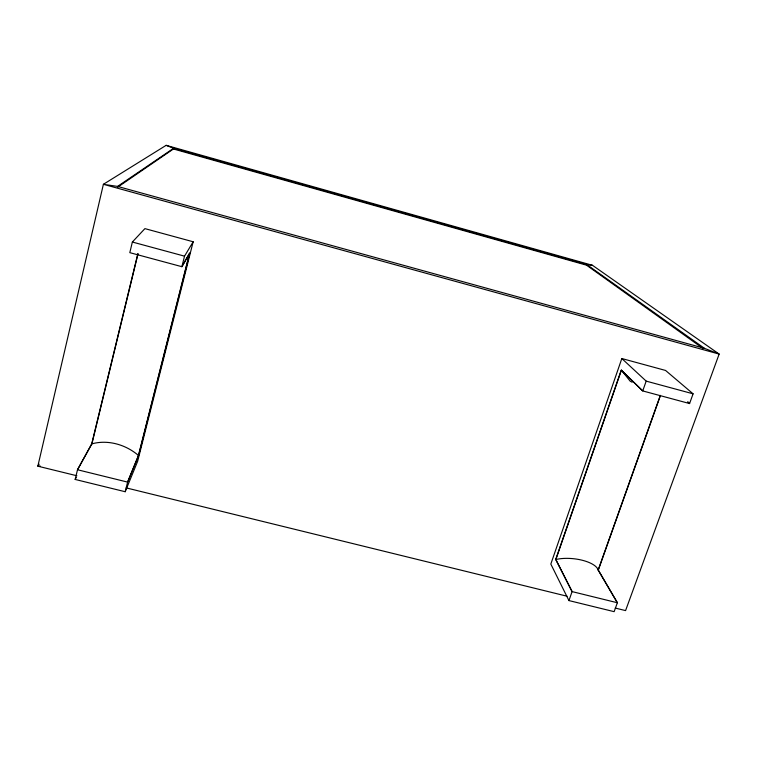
<?xml version="1.0" encoding="UTF-8"?>
<svg xmlns="http://www.w3.org/2000/svg" width="757" height="757" viewBox="0 0 757 757"><rect width="100%" height="100%" fill="white"/><g stroke="black" fill="none" stroke-linecap="round" stroke-linejoin="round"><path stroke-width="1.14" d="M125.189 491.719L127.611 482.105L138.607 455.487L189.752 253.16L181.879 266.691L129.807 252.658L132.361 242.032L144.909 228.623L193.167 241.767L137.642 461.316L125.189 491.719L75.17 479.446L77.498 469.756L91.729 443.801L137.831 253.727M193.167 241.767L184.528 256.159L181.879 266.691L189.572 253.112L138.427 455.449L127.611 482.105L77.498 469.756L91.909 443.848L138.02 253.775M117.335 187.405L173.429 148.987L173.599 148.287L166.143 145.335L103.397 184.301L37.85 466.18L76.883 475.765M703.149 348.551L586.533 265.177L586.751 264.524L592.504 265.319L719.15 354.077L625.575 610.596L615.242 608.06M568.933 600.575L572.093 591.605L555.695 559.48L621.232 370.154L642.731 390.924L689.57 403.547L693.09 393.82L665.554 370.447L621.828 358.534L550.822 564.069L568.933 600.575L614.135 611.665L617.371 602.752L598.314 570.097L660.473 395.438M555.865 559.518A26.003 10.229 6 0 1 582.133 560.218A26.003 10.229 6 0 1 598.153 570.059L617.371 602.752L572.093 591.605L555.865 559.518L621.402 370.201L642.731 390.924L646.185 381.121L621.828 358.534M598.153 570.059L660.312 395.391M75.17 479.446L76.277 477.402M39.137 464.202L37.85 466.18L40.197 466.009M117.572 186.411L173.599 148.287L586.751 264.524L704.436 348.324L719.15 354.077L103.397 184.301L117.572 186.411L704.436 348.324M91.909 443.848C107.996 439.391 125.965 444.681 138.427 455.449M126.239 487.896L567.031 596.213M132.361 242.032L184.528 256.159M646.185 381.121L693.09 393.82M166.143 145.335L592.504 265.319M173.429 148.987L586.533 265.177M632.152 382.219L630.212 381.206L621.402 370.201M689.57 403.547L687.82 402.014L689.57 403.547"/></g></svg>
